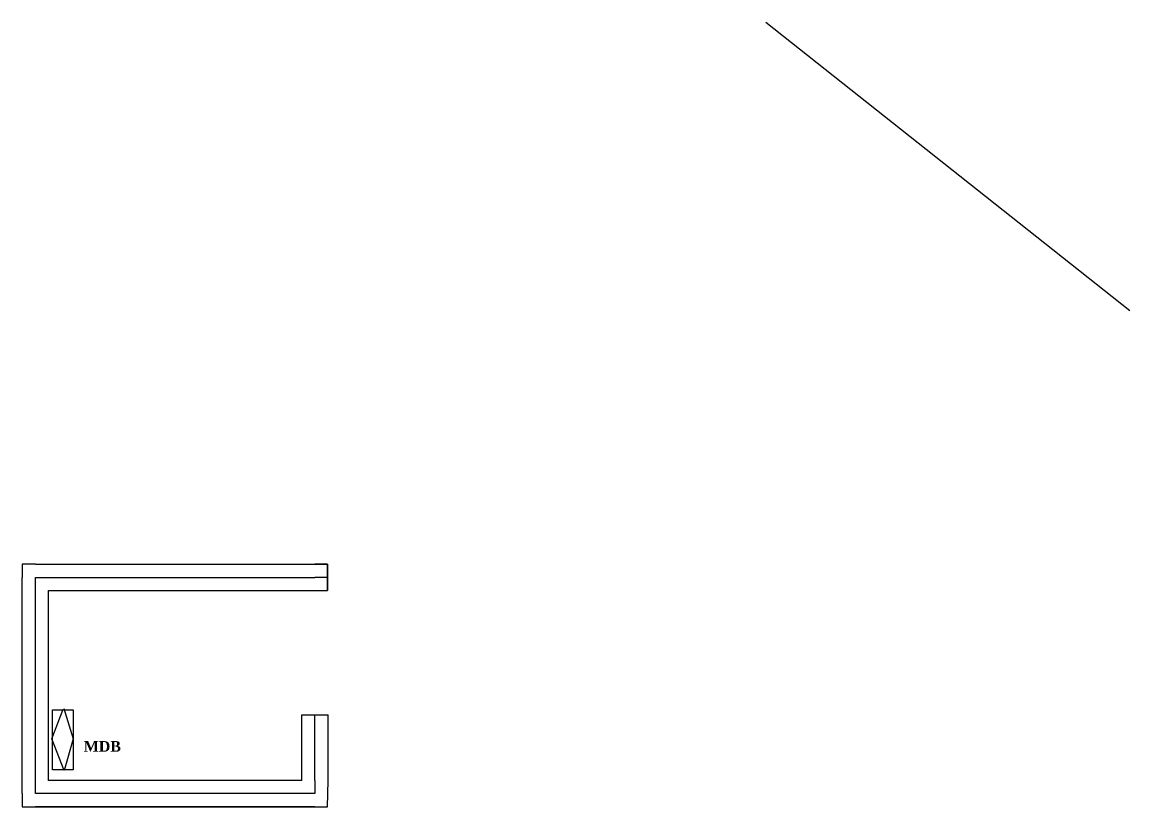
# Model space of a CAD drawing. Header units: inches. Extents: x -2252 to 33, y -3682 to 30.
# Drawn here: x -1516.1 to -1096, y -3682.1 to -3384.6 of the extents above; entities that cross this region are included whole.
import ezdxf

# ---------------------------------------------------------------- set-up
doc = ezdxf.new("R2010")
doc.units = ezdxf.units.IN
doc.header["$MEASUREMENT"] = 0

msp = doc.modelspace()

# ---------------------------------------------------------------- linework, layer by layer
at = {"color": 5}
msp.add_line((-1234.03, -3384.57), (-1095.98, -3493.92), dxfattribs=at)
at = {"color": 0}
for p, q in [((-1511.06, -3590.07), (-1516.06, -3590.07)), ((-1516.06, -3590.07), (-1516.06, -3595.07)), ((-1511.06, -3590.07), (-1405.06, -3590.07)), ((-1405.06, -3590.07), (-1400.22, -3590.07)), ((-1400.22, -3590.07), (-1405.06, -3590.07)), ((-1400.22, -3590.07), (-1400.22, -3600.07)), ((-1400.22, -3600.07), (-1400.22, -3590.07)), ((-1516.06, -3677.07), (-1516.06, -3595.07)), ((-1511.06, -3677.07), (-1511.06, -3595.07)), ((-1511.06, -3595.07), (-1405.06, -3595.07)), ((-1400.22, -3595.07), (-1405.06, -3595.07)), ((-1506.06, -3672.07), (-1506.06, -3600.07)), ((-1506.06, -3600.07), (-1405.06, -3600.07)), ((-1405.06, -3600.07), (-1400.22, -3600.07)), ((-1504.82, -3656.32), (-1500.53, -3645.04)), ((-1500.3, -3644.81), (-1496.7, -3656.32)), ((-1410.06, -3672.07), (-1410.06, -3647.2)), ((-1410.06, -3647.2), (-1400.06, -3647.2)), ((-1410.06, -3647.2), (-1405.06, -3647.2)), ((-1405.06, -3672.07), (-1405.06, -3647.2)), ((-1405.06, -3647.2), (-1400.06, -3647.2)), ((-1400.06, -3672.07), (-1400.06, -3647.2)), ((-1500.08, -3668.28), (-1504.82, -3656.32)), ((-1496.7, -3656.32), (-1500.08, -3668.28)), ((-1410.06, -3672.07), (-1506.06, -3672.07)), ((-1405.06, -3672.07), (-1405.06, -3677.07)), ((-1400.22, -3682.07), (-1400.06, -3672.07)), ((-1516.06, -3677.07), (-1516.06, -3682.07)), ((-1405.06, -3677.07), (-1511.06, -3677.07)), ((-1516.06, -3682.07), (-1511.06, -3682.07)), ((-1405.06, -3682.07), (-1511.06, -3682.07)), ((-1511.06, -3682.07), (-1400.22, -3682.07))]:
    msp.add_line(p, q, dxfattribs=at)
msp.add_lwpolyline([(-1496.7, -3645.26), (-1496.7, -3668.05), (-1504.59, -3668.05), (-1504.59, -3645.26)], close=True, dxfattribs=at)

# ---------------------------------------------------------------- texts
at = {"color": 0, "insert": (-1492.7, -3657.14), "char_height": 4, "attachment_point": 1}
msp.add_mtext('{\\fTimes New Roman|b1|i0|c0|p18;MDB}', dxfattribs=at)

doc.saveas('drawing.dxf')
